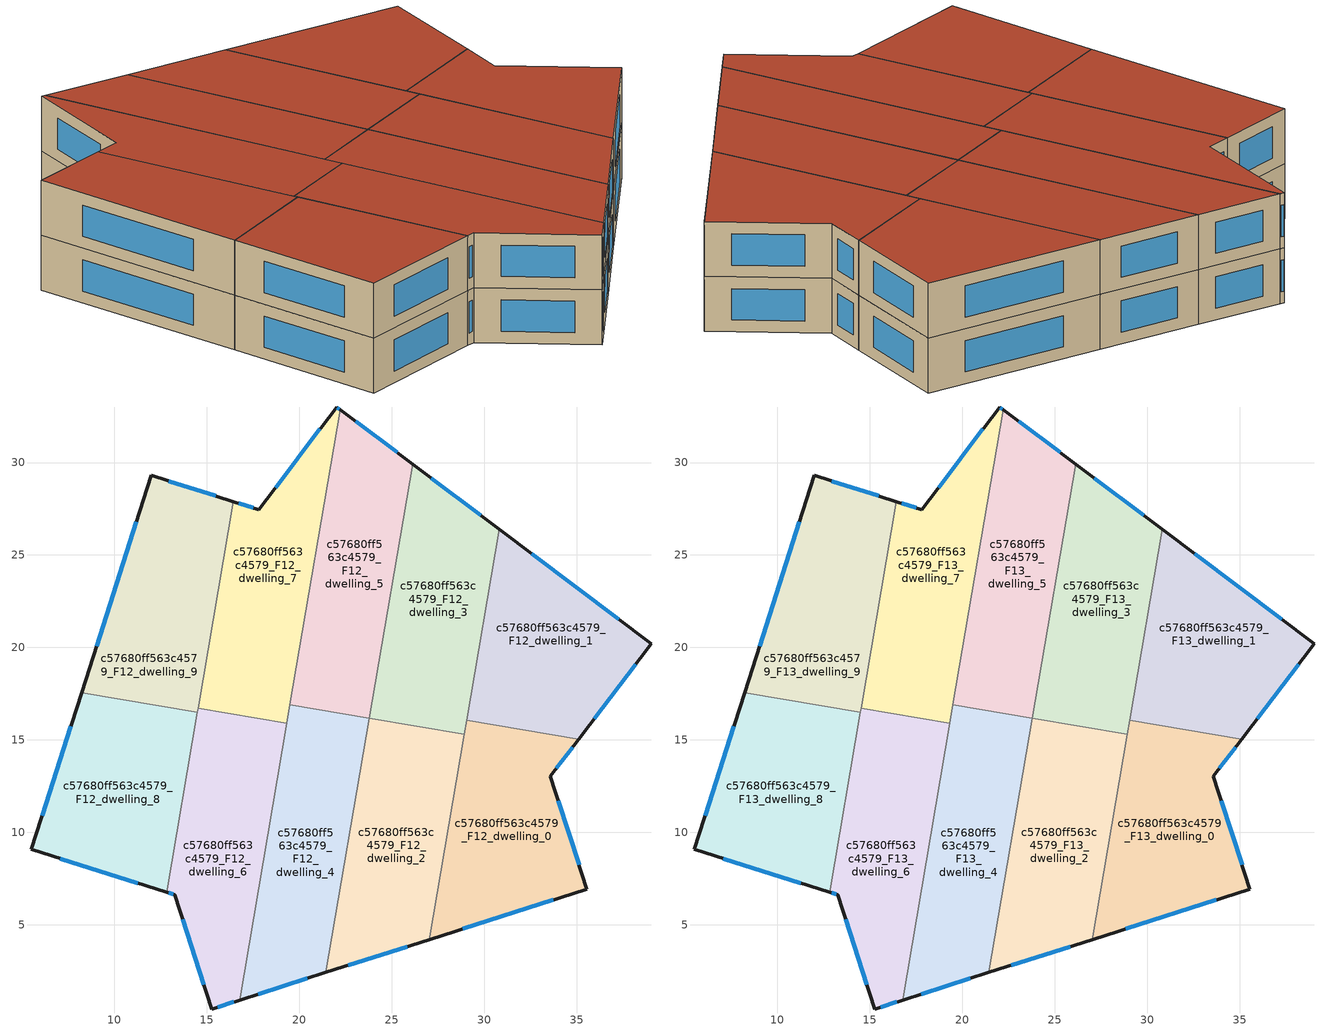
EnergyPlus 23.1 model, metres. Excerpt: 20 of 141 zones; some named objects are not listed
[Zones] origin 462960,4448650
c57680ff563c4579_F12_dwelling_0
 floor to c57680ff563c4579_F11_dwelling_0 (EU_floor_Construction): 35.11,15.03 33.58,13.02 35.55,6.92 27.02,4.2 29.05,16.07 z36
 wall outside (EU_wall_Construction): 27.02,4.2 35.55,6.92 33.58,13.02 35.11,15.03 z36:39
 wall to c57680ff563c4579_F12_dwelling_1 (EU_wall_Construction): 35.11,15.03 29.05,16.07 z36:39
 wall to c57680ff563c4579_F12_dwelling_2 (EU_wall_Construction): 28.91,15.29 27.02,4.2 z36:39
 wall to c57680ff563c4579_F12_dwelling_3 (EU_wall_Construction): 29.05,16.07 28.91,15.29 z36:39
 window (EU_Window_Construction): 33.91,13.45 34.78,14.6 / 35.13,8.23 34.01,11.72 / 28.85,4.78 33.73,6.34 z36.64:38.36
c57680ff563c4579_F12_dwelling_1
 floor to c57680ff563c4579_F11_dwelling_1 (EU_floor_Construction): 39.03,20.2 35.11,15.03 29.05,16.07 30.81,26.39 z36
 wall outside (EU_wall_Construction): 35.11,15.03 39.03,20.2 30.81,26.39 z36:39
 wall to c57680ff563c4579_F12_dwelling_3 (EU_wall_Construction): 30.81,26.39 29.05,16.07 z36:39
 window (EU_Window_Construction): 37.27,21.53 32.57,25.06 / 35.95,16.14 38.19,19.09 z36.64:38.36
c57680ff563c4579_F12_dwelling_2
 floor to c57680ff563c4579_F11_dwelling_2 (EU_floor_Construction): 28.91,15.29 27.02,4.2 21.44,2.41 23.78,16.17 z36
 wall outside (EU_wall_Construction): 21.44,2.41 27.02,4.2 z36:39
 wall to c57680ff563c4579_F12_dwelling_3 (EU_wall_Construction): 28.91,15.29 23.78,16.17 z36:39
 wall to c57680ff563c4579_F12_dwelling_4 (EU_wall_Construction): 23.78,16.16 21.44,2.41 z36:39
 window (EU_Window_Construction): 22.63,2.79 25.83,3.81 z36.64:38.36
c57680ff563c4579_F12_dwelling_3
 floor to c57680ff563c4579_F11_dwelling_3 (EU_floor_Construction): 30.81,26.39 28.91,15.29 23.78,16.17 26.13,29.91 z36
 wall outside (EU_wall_Construction): 30.81,26.39 26.13,29.91 z36:39
 wall to c57680ff563c4579_F12_dwelling_5 (EU_wall_Construction): 26.13,29.91 23.78,16.17 z36:39
 window (EU_Window_Construction): 29.8,27.14 27.13,29.16 z36.64:38.36
c57680ff563c4579_F12_dwelling_4
 floor to c57680ff563c4579_F11_dwelling_4 (EU_floor_Construction): 23.78,16.16 21.44,2.41 16.77,0.92 19.49,16.89 z36
 wall outside (EU_wall_Construction): 16.77,0.92 21.44,2.41 z36:39
 wall to c57680ff563c4579_F12_dwelling_5 (EU_wall_Construction): 23.78,16.16 19.49,16.89 z36:39
 wall to c57680ff563c4579_F12_dwelling_6 (EU_wall_Construction): 19.32,15.88 16.77,0.92 z36:39
 wall to c57680ff563c4579_F12_dwelling_7 (EU_wall_Construction): 19.49,16.89 19.32,15.88 z36:39
 window (EU_Window_Construction): 17.77,1.24 20.44,2.09 z36.64:38.36
c57680ff563c4579_F12_dwelling_5
 floor to c57680ff563c4579_F11_dwelling_5 (EU_floor_Construction): 26.13,29.91 23.78,16.16 19.49,16.89 22.21,32.86 z36
 wall outside (EU_wall_Construction): 26.13,29.91 22.21,32.86 z36:39
 wall to c57680ff563c4579_F12_dwelling_7 (EU_wall_Construction): 22.21,32.86 19.49,16.89 z36:39
 window (EU_Window_Construction): 25.29,30.54 23.05,32.23 z36.64:38.36
c57680ff563c4579_F12_dwelling_6
 floor to c57680ff563c4579_F11_dwelling_6 (EU_floor_Construction): 19.32,15.88 16.77,0.92 15.25,0.44 13.27,6.61 12.83,6.75 14.53,16.7 z36
 wall outside (EU_wall_Construction): 12.83,6.75 13.27,6.61 15.25,0.44 16.77,0.92 z36:39
 wall to c57680ff563c4579_F12_dwelling_7 (EU_wall_Construction): 19.32,15.88 14.53,16.7 z36:39
 wall to c57680ff563c4579_F12_dwelling_8 (EU_wall_Construction): 14.49,16.48 12.83,6.75 z36:39
 wall to c57680ff563c4579_F12_dwelling_9 (EU_wall_Construction): 14.53,16.7 14.49,16.48 z36:39
 window (EU_Window_Construction): 15.58,0.54 16.44,0.82 / 13.69,5.29 14.83,1.76 / 12.92,6.72 13.17,6.64 z36.64:38.36
c57680ff563c4579_F12_dwelling_7
 floor to c57680ff563c4579_F11_dwelling_7 (EU_floor_Construction): 22.21,32.86 19.32,15.88 14.53,16.7 16.44,27.89 17.81,27.45 22.02,33 z36
 wall outside (EU_wall_Construction): 22.21,32.86 22.02,33 17.81,27.45 16.44,27.89 z36:39
 wall to c57680ff563c4579_F12_dwelling_9 (EU_wall_Construction): 16.44,27.89 14.53,16.7 z36:39
 window (EU_Window_Construction): 22.17,32.89 22.06,32.97 / 17.52,27.55 16.73,27.8 / 21.12,31.81 18.71,28.64 z36.64:38.36
c57680ff563c4579_F12_dwelling_8
 floor to c57680ff563c4579_F11_dwelling_8 (EU_floor_Construction): 14.49,16.48 12.83,6.75 5.51,9.08 8.22,17.55 z36
 wall outside (EU_wall_Construction): 8.22,17.55 5.51,9.08 12.83,6.75 z36:39
 wall to c57680ff563c4579_F12_dwelling_9 (EU_wall_Construction): 14.49,16.48 8.22,17.55 z36:39
 window (EU_Window_Construction): 7.07,8.58 11.26,7.24 / 7.64,15.73 6.09,10.89 z36.64:38.36
c57680ff563c4579_F12_dwelling_9
 floor to c57680ff563c4579_F11_dwelling_9 (EU_floor_Construction): 16.44,27.89 14.49,16.48 8.22,17.55 11.99,29.3 z36
 wall outside (EU_wall_Construction): 16.44,27.89 11.99,29.3 8.22,17.55 z36:39
 window (EU_Window_Construction): 11.18,26.78 9.03,20.07 / 15.48,28.19 12.94,29 z36.64:38.36
c57680ff563c4579_F13_dwelling_0
 floor to c57680ff563c4579_F12_dwelling_0 (EU_floor_Construction): 35.11,15.03 33.58,13.02 35.55,6.92 27.02,4.2 29.05,16.07 z39
 wall outside (EU_wall_Construction): 27.02,4.2 35.55,6.92 33.58,13.02 35.11,15.03 z39:42
 wall to c57680ff563c4579_F13_dwelling_1 (EU_wall_Construction): 35.11,15.03 29.05,16.07 z39:42
 wall to c57680ff563c4579_F13_dwelling_2 (EU_wall_Construction): 28.91,15.29 27.02,4.2 z39:42
 wall to c57680ff563c4579_F13_dwelling_3 (EU_wall_Construction): 29.05,16.07 28.91,15.29 z39:42
 window (EU_Window_Construction): 33.91,13.45 34.78,14.6 / 35.13,8.23 34.01,11.72 / 28.85,4.78 33.73,6.34 z39.64:41.36
 roof outside (EU_roof_Construction): 35.55,6.92 33.58,13.02 35.11,15.03 29.05,16.07 27.02,4.2 z42
c57680ff563c4579_F13_dwelling_1
 floor to c57680ff563c4579_F12_dwelling_1 (EU_floor_Construction): 39.03,20.2 35.11,15.03 29.05,16.07 30.81,26.39 z39
 wall outside (EU_wall_Construction): 35.11,15.03 39.03,20.2 30.81,26.39 z39:42
 wall to c57680ff563c4579_F13_dwelling_3 (EU_wall_Construction): 30.81,26.39 29.05,16.07 z39:42
 window (EU_Window_Construction): 37.27,21.53 32.57,25.06 / 35.95,16.14 38.19,19.09 z39.64:41.36
 roof outside (EU_roof_Construction): 35.11,15.03 39.03,20.2 30.81,26.39 29.05,16.07 z42
c57680ff563c4579_F13_dwelling_2
 floor to c57680ff563c4579_F12_dwelling_2 (EU_floor_Construction): 28.91,15.29 27.02,4.2 21.44,2.41 23.78,16.17 z39
 wall outside (EU_wall_Construction): 21.44,2.41 27.02,4.2 z39:42
 wall to c57680ff563c4579_F13_dwelling_3 (EU_wall_Construction): 28.91,15.29 23.78,16.17 z39:42
 wall to c57680ff563c4579_F13_dwelling_4 (EU_wall_Construction): 23.78,16.16 21.44,2.41 z39:42
 window (EU_Window_Construction): 22.63,2.79 25.83,3.81 z39.64:41.36
 roof outside (EU_roof_Construction): 27.02,4.2 28.91,15.29 23.78,16.17 21.44,2.41 z42
c57680ff563c4579_F13_dwelling_3
 floor to c57680ff563c4579_F12_dwelling_3 (EU_floor_Construction): 30.81,26.39 28.91,15.29 23.78,16.17 26.13,29.91 z39
 wall outside (EU_wall_Construction): 30.81,26.39 26.13,29.91 z39:42
 wall to c57680ff563c4579_F13_dwelling_5 (EU_wall_Construction): 26.13,29.91 23.78,16.17 z39:42
 window (EU_Window_Construction): 29.8,27.14 27.13,29.16 z39.64:41.36
 roof outside (EU_roof_Construction): 28.91,15.29 30.81,26.39 26.13,29.91 23.78,16.17 z42
c57680ff563c4579_F13_dwelling_4
 floor to c57680ff563c4579_F12_dwelling_4 (EU_floor_Construction): 23.78,16.16 21.44,2.41 16.77,0.92 19.49,16.89 z39
 wall outside (EU_wall_Construction): 16.77,0.92 21.44,2.41 z39:42
 wall to c57680ff563c4579_F13_dwelling_5 (EU_wall_Construction): 23.78,16.16 19.49,16.89 z39:42
 wall to c57680ff563c4579_F13_dwelling_6 (EU_wall_Construction): 19.32,15.88 16.77,0.92 z39:42
 wall to c57680ff563c4579_F13_dwelling_7 (EU_wall_Construction): 19.49,16.89 19.32,15.88 z39:42
 window (EU_Window_Construction): 17.77,1.24 20.44,2.09 z39.64:41.36
 roof outside (EU_roof_Construction): 21.44,2.41 23.78,16.16 19.49,16.89 16.77,0.92 z42
c57680ff563c4579_F13_dwelling_5
 floor to c57680ff563c4579_F12_dwelling_5 (EU_floor_Construction): 26.13,29.91 23.78,16.16 19.49,16.89 22.21,32.86 z39
 wall outside (EU_wall_Construction): 26.13,29.91 22.21,32.86 z39:42
 wall to c57680ff563c4579_F13_dwelling_7 (EU_wall_Construction): 22.21,32.86 19.49,16.89 z39:42
 window (EU_Window_Construction): 25.29,30.54 23.05,32.23 z39.64:41.36
 roof outside (EU_roof_Construction): 23.78,16.16 26.13,29.91 22.21,32.86 19.49,16.89 z42
c57680ff563c4579_F13_dwelling_6
 floor to c57680ff563c4579_F12_dwelling_6 (EU_floor_Construction): 19.32,15.88 16.77,0.92 15.25,0.44 13.27,6.61 12.83,6.75 14.53,16.7 z39
 wall outside (EU_wall_Construction): 12.83,6.75 13.27,6.61 15.25,0.44 16.77,0.92 z39:42
 wall to c57680ff563c4579_F13_dwelling_7 (EU_wall_Construction): 19.32,15.88 14.53,16.7 z39:42
 wall to c57680ff563c4579_F13_dwelling_8 (EU_wall_Construction): 14.49,16.48 12.83,6.75 z39:42
 wall to c57680ff563c4579_F13_dwelling_9 (EU_wall_Construction): 14.53,16.7 14.49,16.48 z39:42
 window (EU_Window_Construction): 15.58,0.54 16.44,0.82 / 13.69,5.29 14.83,1.76 / 12.92,6.72 13.17,6.64 z39.64:41.36
 roof outside (EU_roof_Construction): 16.77,0.92 19.32,15.88 14.53,16.7 12.83,6.75 13.27,6.61 15.25,0.44 z42
c57680ff563c4579_F13_dwelling_7
 floor to c57680ff563c4579_F12_dwelling_7 (EU_floor_Construction): 22.21,32.86 19.32,15.88 14.53,16.7 16.44,27.89 17.81,27.45 22.02,33 z39
 wall outside (EU_wall_Construction): 22.21,32.86 22.02,33 17.81,27.45 16.44,27.89 z39:42
 wall to c57680ff563c4579_F13_dwelling_9 (EU_wall_Construction): 16.44,27.89 14.53,16.7 z39:42
 window (EU_Window_Construction): 22.17,32.89 22.06,32.97 / 17.52,27.55 16.73,27.8 / 21.12,31.81 18.71,28.64 z39.64:41.36
 roof outside (EU_roof_Construction): 19.32,15.88 22.21,32.86 22.02,33 17.81,27.45 16.44,27.89 14.53,16.7 z42
c57680ff563c4579_F13_dwelling_8
 floor to c57680ff563c4579_F12_dwelling_8 (EU_floor_Construction): 14.49,16.48 12.83,6.75 5.51,9.08 8.22,17.55 z39
 wall outside (EU_wall_Construction): 8.22,17.55 5.51,9.08 12.83,6.75 z39:42
 wall to c57680ff563c4579_F13_dwelling_9 (EU_wall_Construction): 14.49,16.48 8.22,17.55 z39:42
 window (EU_Window_Construction): 7.07,8.58 11.26,7.24 / 7.64,15.73 6.09,10.89 z39.64:41.36
 roof outside (EU_roof_Construction): 12.83,6.75 14.49,16.48 8.22,17.55 5.51,9.08 z42
c57680ff563c4579_F13_dwelling_9
 floor to c57680ff563c4579_F12_dwelling_9 (EU_floor_Construction): 16.44,27.89 14.49,16.48 8.22,17.55 11.99,29.3 z39
 wall outside (EU_wall_Construction): 16.44,27.89 11.99,29.3 8.22,17.55 z39:42
 window (EU_Window_Construction): 11.18,26.78 9.03,20.07 / 15.48,28.19 12.94,29 z39.64:41.36
 roof outside (EU_roof_Construction): 14.49,16.48 16.44,27.89 11.99,29.3 8.22,17.55 z42
[Building]
EU S2 Campaign: North Axis=0; Terrain=City; Solar Distribution=FullExterior
[Site:Location]
Yerevan-Zvartnots.Intl.AP: Latitude=40.15; Longitude=44.383; Time Zone=4; Elevation=854
[SizingPeriod:WeatherFileDays]
AnnualSizingPeriod: Begin Month=1; Begin Day of Month=1; End Month=12; End Day of Month=31; Day of Week for Start Day=Monday; Use Weather File Daylight Saving Period=No; Use Weather File Rain and Snow Indicators=No
[MATERIAL]
EU_InternalMass_Material: Roughness=MediumRough; Thickness=0.1; Conductivity=1; Density=1800; Specific Heat=900; Thermal Absorptance=0.9; Solar Absorptance=0.7; Visible Absorptance=0.7
[MATERIAL:NOMASS] Roughness=MediumRough; Thermal Absorptance=0.9; Solar Absorptance=0.7; Visible Absorptance=0.7
Name | Thermal Resistance
EU_wall_NoMass | 1.05043
EU_roof_NoMass | 1.45357
EU_floor_NoMass | 0.478065
[WINDOWMATERIAL:SIMPLEGLAZINGSYSTEM]
EU_Window_SimpleGlazing: UFactor=2.5566; Solar Heat Gain Coefficient=0.75; Visible Transmittance=0.75
[CONSTRUCTION]
EU_wall_Construction: EU_wall_NoMass
EU_roof_Construction: EU_roof_NoMass
EU_floor_Construction: EU_floor_NoMass
EU_Window_Construction: EU_Window_SimpleGlazing
EU_InternalMass_Construction: EU_InternalMass_Material
[ZONE] Type=1; Multiplier=1; Ceiling Height=autocalculate; Floor Area=autocalculate; Part of Total Floor Area=Yes
Name | Volume
c57680ff563c4579_F12_dwelling_0; c57680ff563c4579_F13_dwelling_0 | 196.804
c57680ff563c4579_F12_dwelling_1; c57680ff563c4579_F13_dwelling_1; c57680ff563c4579_F12_dwelling_2; c57680ff563c4579_F13_dwelling_2 | 196.808
c57680ff563c4579_F12_dwelling_3; c57680ff563c4579_F13_dwelling_3; c57680ff563c4579_F12_dwelling_6; c57680ff563c4579_F13_dwelling_6 | 196.803
c57680ff563c4579_F12_dwelling_4; c57680ff563c4579_F13_dwelling_4 | 196.795
c57680ff563c4579_F12_dwelling_5; c57680ff563c4579_F13_dwelling_5 | 196.802
c57680ff563c4579_F12_dwelling_7; c57680ff563c4579_F13_dwelling_7 | 196.788
c57680ff563c4579_F12_dwelling_8; c57680ff563c4579_F13_dwelling_8 | 196.805
c57680ff563c4579_F12_dwelling_9; c57680ff563c4579_F13_dwelling_9 | 196.809
[INTERNALMASS] Construction=EU_InternalMass_Construction
Name | Zone or ZoneList | Surface Area
c57680ff563c4579_F12_dwelling_0_EU_InternalMass | c57680ff563c4579_F12_dwelling_0 | 65.6012
c57680ff563c4579_F12_dwelling_1_EU_InternalMass | c57680ff563c4579_F12_dwelling_1 | 65.6027
c57680ff563c4579_F12_dwelling_2_EU_InternalMass | c57680ff563c4579_F12_dwelling_2 | 65.6025
c57680ff563c4579_F12_dwelling_3_EU_InternalMass | c57680ff563c4579_F12_dwelling_3 | 65.601
c57680ff563c4579_F12_dwelling_4_EU_InternalMass | c57680ff563c4579_F12_dwelling_4 | 65.5982
c57680ff563c4579_F12_dwelling_5_EU_InternalMass | c57680ff563c4579_F12_dwelling_5 | 65.6008
c57680ff563c4579_F12_dwelling_6_EU_InternalMass | c57680ff563c4579_F12_dwelling_6 | 65.601
c57680ff563c4579_F12_dwelling_7_EU_InternalMass | c57680ff563c4579_F12_dwelling_7 | 65.5962
c57680ff563c4579_F12_dwelling_8_EU_InternalMass | c57680ff563c4579_F12_dwelling_8 | 65.6018
c57680ff563c4579_F12_dwelling_9_EU_InternalMass | c57680ff563c4579_F12_dwelling_9 | 65.603
c57680ff563c4579_F13_dwelling_0_EU_InternalMass | c57680ff563c4579_F13_dwelling_0 | 65.6012
c57680ff563c4579_F13_dwelling_1_EU_InternalMass | c57680ff563c4579_F13_dwelling_1 | 65.6027
c57680ff563c4579_F13_dwelling_2_EU_InternalMass | c57680ff563c4579_F13_dwelling_2 | 65.6025
c57680ff563c4579_F13_dwelling_3_EU_InternalMass | c57680ff563c4579_F13_dwelling_3 | 65.601
c57680ff563c4579_F13_dwelling_4_EU_InternalMass | c57680ff563c4579_F13_dwelling_4 | 65.5982
c57680ff563c4579_F13_dwelling_5_EU_InternalMass | c57680ff563c4579_F13_dwelling_5 | 65.6008
c57680ff563c4579_F13_dwelling_6_EU_InternalMass | c57680ff563c4579_F13_dwelling_6 | 65.601
c57680ff563c4579_F13_dwelling_7_EU_InternalMass | c57680ff563c4579_F13_dwelling_7 | 65.5962
c57680ff563c4579_F13_dwelling_8_EU_InternalMass | c57680ff563c4579_F13_dwelling_8 | 65.6018
c57680ff563c4579_F13_dwelling_9_EU_InternalMass | c57680ff563c4579_F13_dwelling_9 | 65.603
[OTHEREQUIPMENT] Fuel Type=Electricity; Design Level Calculation Method=Watts/Area; Power per Zone Floor Area=1; Fraction Latent=0; Fraction Radiant=0; Fraction Lost=0; Carbon Dioxide Generation Rate=0; EndUse Subcategory=EU_Step8_InternalGains
Name | Zone or ZoneList or Space or SpaceList | Schedule
EU_Step8_InternalGain_c57680ff563c4579_F12_dwelling_0_f000 | c57680ff563c4579_F12_dwelling_0 | EU_Step8_GainSchedule_c57680ff563c4579_F12_dwelling_0_f000
EU_Step8_InternalGain_c57680ff563c4579_F12_dwelling_1_f000 | c57680ff563c4579_F12_dwelling_1 | EU_Step8_GainSchedule_c57680ff563c4579_F12_dwelling_1_f000
EU_Step8_InternalGain_c57680ff563c4579_F12_dwelling_2_f000 | c57680ff563c4579_F12_dwelling_2 | EU_Step8_GainSchedule_c57680ff563c4579_F12_dwelling_2_f000
EU_Step8_InternalGain_c57680ff563c4579_F12_dwelling_3_f000 | c57680ff563c4579_F12_dwelling_3 | EU_Step8_GainSchedule_c57680ff563c4579_F12_dwelling_3_f000
EU_Step8_InternalGain_c57680ff563c4579_F12_dwelling_4_f000 | c57680ff563c4579_F12_dwelling_4 | EU_Step8_GainSchedule_c57680ff563c4579_F12_dwelling_4_f000
EU_Step8_InternalGain_c57680ff563c4579_F12_dwelling_5_f000 | c57680ff563c4579_F12_dwelling_5 | EU_Step8_GainSchedule_c57680ff563c4579_F12_dwelling_5_f000
EU_Step8_InternalGain_c57680ff563c4579_F12_dwelling_6_f000 | c57680ff563c4579_F12_dwelling_6 | EU_Step8_GainSchedule_c57680ff563c4579_F12_dwelling_6_f000
EU_Step8_InternalGain_c57680ff563c4579_F12_dwelling_7_f000 | c57680ff563c4579_F12_dwelling_7 | EU_Step8_GainSchedule_c57680ff563c4579_F12_dwelling_7_f000
EU_Step8_InternalGain_c57680ff563c4579_F12_dwelling_8_f000 | c57680ff563c4579_F12_dwelling_8 | EU_Step8_GainSchedule_c57680ff563c4579_F12_dwelling_8_f000
EU_Step8_InternalGain_c57680ff563c4579_F12_dwelling_9_f000 | c57680ff563c4579_F12_dwelling_9 | EU_Step8_GainSchedule_c57680ff563c4579_F12_dwelling_9_f000
EU_Step8_InternalGain_c57680ff563c4579_F13_dwelling_0_f000 | c57680ff563c4579_F13_dwelling_0 | EU_Step8_GainSchedule_c57680ff563c4579_F13_dwelling_0_f000
EU_Step8_InternalGain_c57680ff563c4579_F13_dwelling_1_f000 | c57680ff563c4579_F13_dwelling_1 | EU_Step8_GainSchedule_c57680ff563c4579_F13_dwelling_1_f000
EU_Step8_InternalGain_c57680ff563c4579_F13_dwelling_2_f000 | c57680ff563c4579_F13_dwelling_2 | EU_Step8_GainSchedule_c57680ff563c4579_F13_dwelling_2_f000
EU_Step8_InternalGain_c57680ff563c4579_F13_dwelling_3_f000 | c57680ff563c4579_F13_dwelling_3 | EU_Step8_GainSchedule_c57680ff563c4579_F13_dwelling_3_f000
EU_Step8_InternalGain_c57680ff563c4579_F13_dwelling_4_f000 | c57680ff563c4579_F13_dwelling_4 | EU_Step8_GainSchedule_c57680ff563c4579_F13_dwelling_4_f000
EU_Step8_InternalGain_c57680ff563c4579_F13_dwelling_5_f000 | c57680ff563c4579_F13_dwelling_5 | EU_Step8_GainSchedule_c57680ff563c4579_F13_dwelling_5_f000
EU_Step8_InternalGain_c57680ff563c4579_F13_dwelling_6_f000 | c57680ff563c4579_F13_dwelling_6 | EU_Step8_GainSchedule_c57680ff563c4579_F13_dwelling_6_f000
EU_Step8_InternalGain_c57680ff563c4579_F13_dwelling_7_f000 | c57680ff563c4579_F13_dwelling_7 | EU_Step8_GainSchedule_c57680ff563c4579_F13_dwelling_7_f000
EU_Step8_InternalGain_c57680ff563c4579_F13_dwelling_8_f000 | c57680ff563c4579_F13_dwelling_8 | EU_Step8_GainSchedule_c57680ff563c4579_F13_dwelling_8_f000
EU_Step8_InternalGain_c57680ff563c4579_F13_dwelling_9_f000 | c57680ff563c4579_F13_dwelling_9 | EU_Step8_GainSchedule_c57680ff563c4579_F13_dwelling_9_f000
[ZONEVENTILATION:DESIGNFLOWRATE] Schedule=EU_AlwaysOn; Design Flow Rate Calculation Method=AirChanges/Hour; Air Changes per Hour=0.557805; Ventilation Type=Natural; Fan Pressure Rise=0; Fan Total Efficiency=1; Constant Term Coefficient=1; Temperature Term Coefficient=0; Velocity Term Coefficient=0; Velocity Squared Term Coefficient=0; Minimum Indoor Temperature=-100; Maximum Indoor Temperature=100; Delta Temperature=-100; Minimum Outdoor Temperature=-100; Maximum Outdoor Temperature=100; Maximum Wind Speed=40
Name | Zone or ZoneList or Space or SpaceList
EU_ConstantAir_c57680ff563c4579_F12_dwelling_0 | c57680ff563c4579_F12_dwelling_0
EU_ConstantAir_c57680ff563c4579_F12_dwelling_1 | c57680ff563c4579_F12_dwelling_1
EU_ConstantAir_c57680ff563c4579_F12_dwelling_2 | c57680ff563c4579_F12_dwelling_2
EU_ConstantAir_c57680ff563c4579_F12_dwelling_3 | c57680ff563c4579_F12_dwelling_3
EU_ConstantAir_c57680ff563c4579_F12_dwelling_4 | c57680ff563c4579_F12_dwelling_4
EU_ConstantAir_c57680ff563c4579_F12_dwelling_5 | c57680ff563c4579_F12_dwelling_5
EU_ConstantAir_c57680ff563c4579_F12_dwelling_6 | c57680ff563c4579_F12_dwelling_6
EU_ConstantAir_c57680ff563c4579_F12_dwelling_7 | c57680ff563c4579_F12_dwelling_7
EU_ConstantAir_c57680ff563c4579_F12_dwelling_8 | c57680ff563c4579_F12_dwelling_8
EU_ConstantAir_c57680ff563c4579_F12_dwelling_9 | c57680ff563c4579_F12_dwelling_9
EU_ConstantAir_c57680ff563c4579_F13_dwelling_0 | c57680ff563c4579_F13_dwelling_0
EU_ConstantAir_c57680ff563c4579_F13_dwelling_1 | c57680ff563c4579_F13_dwelling_1
EU_ConstantAir_c57680ff563c4579_F13_dwelling_2 | c57680ff563c4579_F13_dwelling_2
EU_ConstantAir_c57680ff563c4579_F13_dwelling_3 | c57680ff563c4579_F13_dwelling_3
EU_ConstantAir_c57680ff563c4579_F13_dwelling_4 | c57680ff563c4579_F13_dwelling_4
EU_ConstantAir_c57680ff563c4579_F13_dwelling_5 | c57680ff563c4579_F13_dwelling_5
EU_ConstantAir_c57680ff563c4579_F13_dwelling_6 | c57680ff563c4579_F13_dwelling_6
EU_ConstantAir_c57680ff563c4579_F13_dwelling_7 | c57680ff563c4579_F13_dwelling_7
EU_ConstantAir_c57680ff563c4579_F13_dwelling_8 | c57680ff563c4579_F13_dwelling_8
EU_ConstantAir_c57680ff563c4579_F13_dwelling_9 | c57680ff563c4579_F13_dwelling_9
[HVACTEMPLATE:ZONE:IDEALLOADSAIRSYSTEM] System Availability Schedule=EU_AlwaysOn; Maximum Heating Supply Air Temperature=50; Minimum Cooling Supply Air Temperature=13; Maximum Heating Supply Air Humidity Ratio=0.0156; Minimum Cooling Supply Air Humidity Ratio=0.0077; Heating Limit=NoLimit; Cooling Limit=NoLimit; Heating Availability Schedule=EU_AlwaysOn; Cooling Availability Schedule=EU_CoolingOff; Dehumidification Control Type=ConstantSensibleHeatRatio; Cooling Sensible Heat Ratio=0.7; Dehumidification Setpoint=60; Humidification Control Type=None; Humidification Setpoint=30; Outdoor Air Method=None; Outdoor Air Flow Rate per Person=0.00944; Outdoor Air Flow Rate per Zone Floor Area=0; Outdoor Air Flow Rate per Zone=0; Demand Controlled Ventilation Type=None; Outdoor Air Economizer Type=NoEconomizer; Heat Recovery Type=None; Sensible Heat Recovery Effectiveness=0.7; Latent Heat Recovery Effectiveness=0.65
Name | Template Thermostat
c57680ff563c4579_F12_dwelling_0 | EU_HeatOnly_c57680ff563c4579_F12_dwelling_0
c57680ff563c4579_F12_dwelling_1 | EU_HeatOnly_c57680ff563c4579_F12_dwelling_1
c57680ff563c4579_F12_dwelling_2 | EU_HeatOnly_c57680ff563c4579_F12_dwelling_2
c57680ff563c4579_F12_dwelling_3 | EU_HeatOnly_c57680ff563c4579_F12_dwelling_3
c57680ff563c4579_F12_dwelling_4 | EU_HeatOnly_c57680ff563c4579_F12_dwelling_4
c57680ff563c4579_F12_dwelling_5 | EU_HeatOnly_c57680ff563c4579_F12_dwelling_5
c57680ff563c4579_F12_dwelling_6 | EU_HeatOnly_c57680ff563c4579_F12_dwelling_6
c57680ff563c4579_F12_dwelling_7 | EU_HeatOnly_c57680ff563c4579_F12_dwelling_7
c57680ff563c4579_F12_dwelling_8 | EU_HeatOnly_c57680ff563c4579_F12_dwelling_8
c57680ff563c4579_F12_dwelling_9 | EU_HeatOnly_c57680ff563c4579_F12_dwelling_9
c57680ff563c4579_F13_dwelling_0 | EU_HeatOnly_c57680ff563c4579_F13_dwelling_0
c57680ff563c4579_F13_dwelling_1 | EU_HeatOnly_c57680ff563c4579_F13_dwelling_1
c57680ff563c4579_F13_dwelling_2 | EU_HeatOnly_c57680ff563c4579_F13_dwelling_2
c57680ff563c4579_F13_dwelling_3 | EU_HeatOnly_c57680ff563c4579_F13_dwelling_3
c57680ff563c4579_F13_dwelling_4 | EU_HeatOnly_c57680ff563c4579_F13_dwelling_4
c57680ff563c4579_F13_dwelling_5 | EU_HeatOnly_c57680ff563c4579_F13_dwelling_5
c57680ff563c4579_F13_dwelling_6 | EU_HeatOnly_c57680ff563c4579_F13_dwelling_6
c57680ff563c4579_F13_dwelling_7 | EU_HeatOnly_c57680ff563c4579_F13_dwelling_7
c57680ff563c4579_F13_dwelling_8 | EU_HeatOnly_c57680ff563c4579_F13_dwelling_8
c57680ff563c4579_F13_dwelling_9 | EU_HeatOnly_c57680ff563c4579_F13_dwelling_9
[SIZING:ZONE] Zone Cooling Design Supply Air Temperature Input Method=SupplyAirTemperature; Zone Cooling Design Supply Air Temperature=13; Zone Heating Design Supply Air Temperature Input Method=SupplyAirTemperature; Zone Heating Design Supply Air Temperature=50; Zone Cooling Design Supply Air Humidity Ratio=0.008; Zone Heating Design Supply Air Humidity Ratio=0.008; Cooling Design Air Flow Method=DesignDay; Cooling Design Air Flow Rate=0; Cooling Minimum Air Flow per Zone Floor Area=0.000762; Cooling Minimum Air Flow=0; Cooling Minimum Air Flow Fraction=0.2; Heating Design Air Flow Method=DesignDay; Heating Design Air Flow Rate=0; Heating Maximum Air Flow per Zone Floor Area=0.002032; Heating Maximum Air Flow=0.141576; Heating Maximum Air Flow Fraction=0.3; Account for Dedicated Outdoor Air System=No; Dedicated Outdoor Air System Control Strategy=NeutralSupplyAir; Dedicated Outdoor Air Low Setpoint Temperature for Design=autosize; Dedicated Outdoor Air High Setpoint Temperature for Design=autosize; Zone Load Sizing Method=Sensible Load Only No Latent Load; Zone Latent Cooling Design Supply Air Humidity Ratio Input Method=HumidityRatioDifference; Zone Cooling Design Supply Air Humidity Ratio Difference=0.005; Zone Latent Heating Design Supply Air Humidity Ratio Input Method=HumidityRatioDifference; Zone Humidification Design Supply Air Humidity Ratio Difference=0.005
c57680ff563c4579_F12_dwelling_0; c57680ff563c4579_F12_dwelling_1; c57680ff563c4579_F12_dwelling_2; c57680ff563c4579_F12_dwelling_3; c57680ff563c4579_F12_dwelling_4; c57680ff563c4579_F12_dwelling_5; c57680ff563c4579_F12_dwelling_6; c57680ff563c4579_F12_dwelling_7; c57680ff563c4579_F12_dwelling_8; c57680ff563c4579_F12_dwelling_9; c57680ff563c4579_F13_dwelling_0; c57680ff563c4579_F13_dwelling_1; c57680ff563c4579_F13_dwelling_2; c57680ff563c4579_F13_dwelling_3; c57680ff563c4579_F13_dwelling_4; c57680ff563c4579_F13_dwelling_5; c57680ff563c4579_F13_dwelling_6; c57680ff563c4579_F13_dwelling_7; c57680ff563c4579_F13_dwelling_8; c57680ff563c4579_F13_dwelling_9
[SCHEDULE:CONSTANT]
Name | Hourly Value
EU_AlwaysOn | 1
EU_CoolingOff | 0
[SCHEDULE:FILE] Column Number=1; Rows to Skip at Top=0; Number of Hours of Data=8760; Column Separator=Comma; Interpolate to Timestep=No; Minutes per Item=60; Adjust Schedule for Daylight Savings=Yes
Name | File
EU_Step8_GainSchedule_c57680ff563c4579_F12_dwelling_0_f000 | ../../schedules/c57680ff563c4579/c57680ff563c4579_F12_dwelling_0_f000_gain.csv
EU_Step8_GainSchedule_c57680ff563c4579_F12_dwelling_1_f000 | ../../schedules/c57680ff563c4579/c57680ff563c4579_F12_dwelling_1_f000_gain.csv
EU_Step8_GainSchedule_c57680ff563c4579_F12_dwelling_2_f000 | ../../schedules/c57680ff563c4579/c57680ff563c4579_F12_dwelling_2_f000_gain.csv
EU_Step8_GainSchedule_c57680ff563c4579_F12_dwelling_3_f000 | ../../schedules/c57680ff563c4579/c57680ff563c4579_F12_dwelling_3_f000_gain.csv
EU_Step8_GainSchedule_c57680ff563c4579_F12_dwelling_4_f000 | ../../schedules/c57680ff563c4579/c57680ff563c4579_F12_dwelling_4_f000_gain.csv
EU_Step8_GainSchedule_c57680ff563c4579_F12_dwelling_5_f000 | ../../schedules/c57680ff563c4579/c57680ff563c4579_F12_dwelling_5_f000_gain.csv
EU_Step8_GainSchedule_c57680ff563c4579_F12_dwelling_6_f000 | ../../schedules/c57680ff563c4579/c57680ff563c4579_F12_dwelling_6_f000_gain.csv
EU_Step8_GainSchedule_c57680ff563c4579_F12_dwelling_7_f000 | ../../schedules/c57680ff563c4579/c57680ff563c4579_F12_dwelling_7_f000_gain.csv
EU_Step8_GainSchedule_c57680ff563c4579_F12_dwelling_8_f000 | ../../schedules/c57680ff563c4579/c57680ff563c4579_F12_dwelling_8_f000_gain.csv
EU_Step8_GainSchedule_c57680ff563c4579_F12_dwelling_9_f000 | ../../schedules/c57680ff563c4579/c57680ff563c4579_F12_dwelling_9_f000_gain.csv
EU_Step8_GainSchedule_c57680ff563c4579_F13_dwelling_0_f000 | ../../schedules/c57680ff563c4579/c57680ff563c4579_F13_dwelling_0_f000_gain.csv
EU_Step8_GainSchedule_c57680ff563c4579_F13_dwelling_1_f000 | ../../schedules/c57680ff563c4579/c57680ff563c4579_F13_dwelling_1_f000_gain.csv
EU_Step8_GainSchedule_c57680ff563c4579_F13_dwelling_2_f000 | ../../schedules/c57680ff563c4579/c57680ff563c4579_F13_dwelling_2_f000_gain.csv
EU_Step8_GainSchedule_c57680ff563c4579_F13_dwelling_3_f000 | ../../schedules/c57680ff563c4579/c57680ff563c4579_F13_dwelling_3_f000_gain.csv
EU_Step8_GainSchedule_c57680ff563c4579_F13_dwelling_4_f000 | ../../schedules/c57680ff563c4579/c57680ff563c4579_F13_dwelling_4_f000_gain.csv
EU_Step8_GainSchedule_c57680ff563c4579_F13_dwelling_5_f000 | ../../schedules/c57680ff563c4579/c57680ff563c4579_F13_dwelling_5_f000_gain.csv
EU_Step8_GainSchedule_c57680ff563c4579_F13_dwelling_6_f000 | ../../schedules/c57680ff563c4579/c57680ff563c4579_F13_dwelling_6_f000_gain.csv
EU_Step8_GainSchedule_c57680ff563c4579_F13_dwelling_7_f000 | ../../schedules/c57680ff563c4579/c57680ff563c4579_F13_dwelling_7_f000_gain.csv
EU_Step8_GainSchedule_c57680ff563c4579_F13_dwelling_8_f000 | ../../schedules/c57680ff563c4579/c57680ff563c4579_F13_dwelling_8_f000_gain.csv
EU_Step8_GainSchedule_c57680ff563c4579_F13_dwelling_9_f000 | ../../schedules/c57680ff563c4579/c57680ff563c4579_F13_dwelling_9_f000_gain.csv
